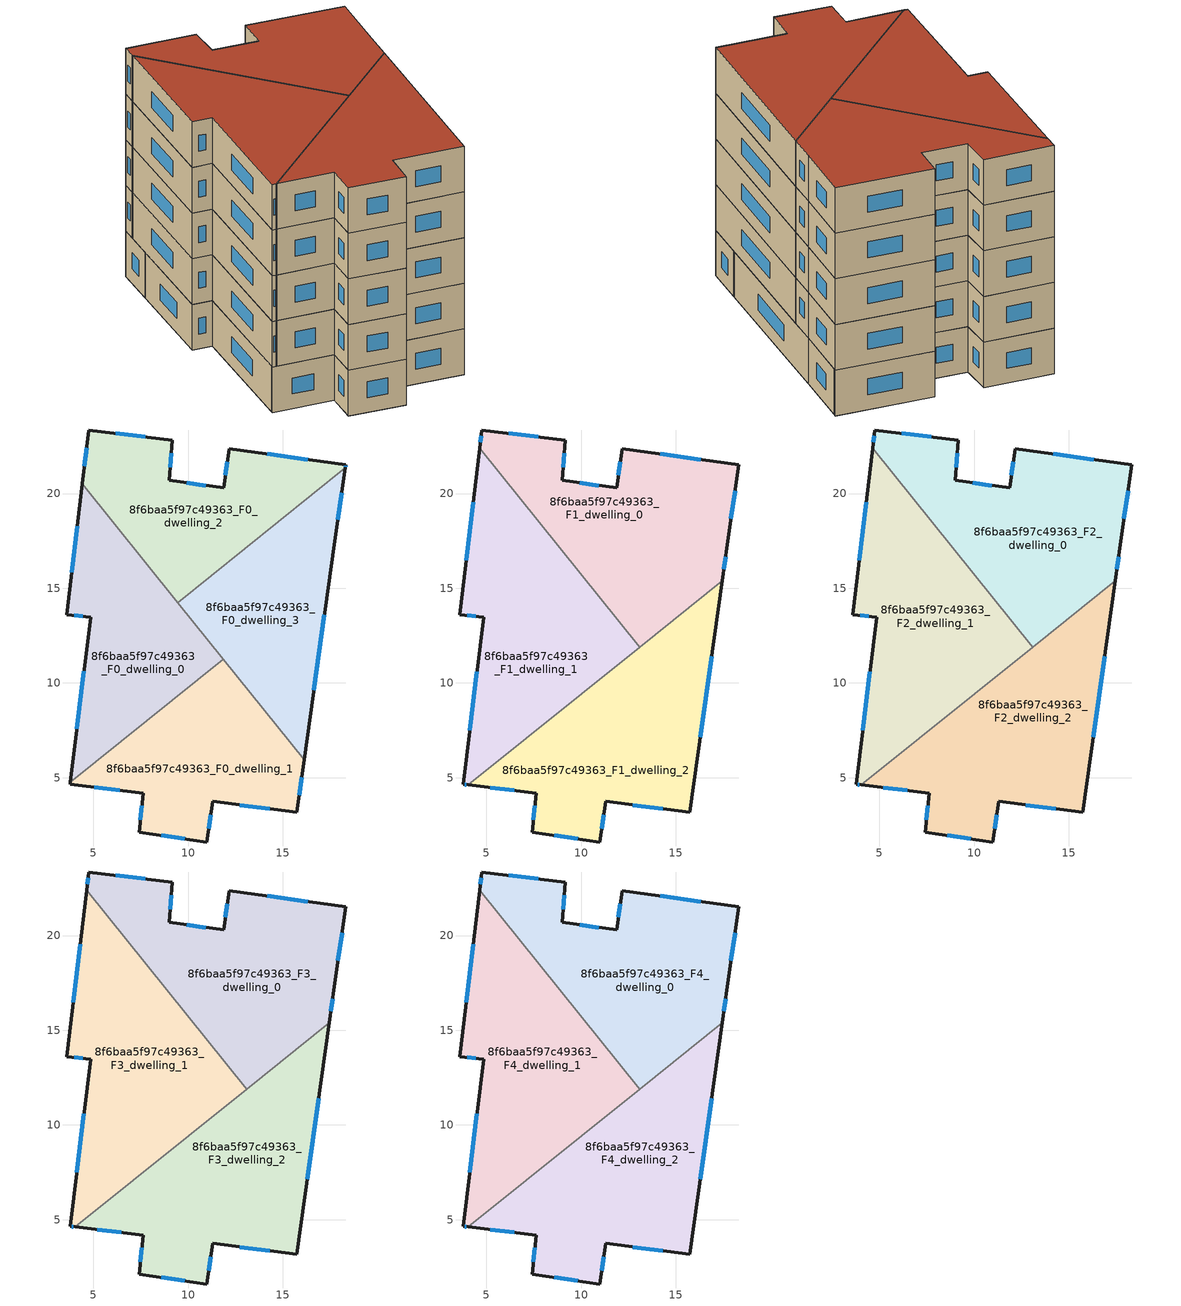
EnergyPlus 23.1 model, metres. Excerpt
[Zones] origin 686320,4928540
8f6baa5f97c49363_F0_dwelling_0
 floor ground (EU_floor_Construction): 11.86,11.24 4.41,20.51 3.58,13.61 4.84,13.46 3.79,4.75 z0
 wall outside (EU_wall_Construction): 3.79,4.75 4.84,13.46 3.58,13.61 4.41,20.51 z0:3
 wall to 8f6baa5f97c49363_F0_dwelling_1 (EU_wall_Construction): 11.86,11.24 3.79,4.75 z0:3
 wall to 8f6baa5f97c49363_F0_dwelling_2 (EU_wall_Construction): 4.41,20.51 9.45,14.24 z0:3
 wall to 8f6baa5f97c49363_F0_dwelling_3 (EU_wall_Construction): 9.45,14.24 11.86,11.24 z0:3
 window (EU_Window_Construction): 4.13,7.59 4.5,10.63 / 4.44,13.51 3.99,13.56 / 3.85,15.85 4.14,18.27 z0.98:2.02
8f6baa5f97c49363_F0_dwelling_1
 floor ground (EU_floor_Construction): 15.74,3.16 16.13,5.93 11.86,11.24 3.79,4.75 3.78,4.64 7.64,4.18 7.41,2.11 10.98,1.6 11.29,3.74 z0
 wall outside (EU_wall_Construction): 16.13,5.93 15.74,3.16 11.29,3.74 10.98,1.6 7.41,2.11 7.64,4.18 3.78,4.64 3.79,4.75 z0:3
 wall to 8f6baa5f97c49363_F0_dwelling_3 (EU_wall_Construction): 11.86,11.24 16.13,5.93 z0:3
 window (EU_Window_Construction): 7.48,2.79 7.56,3.51 / 6.38,4.33 5.03,4.49 / 16,5.03 15.87,4.06 / 14.29,3.35 12.74,3.55 / 11.19,3.05 11.08,2.3 / 9.82,1.77 8.57,1.95 z0.98:2.02
8f6baa5f97c49363_F0_dwelling_2
 floor ground (EU_floor_Construction): 18.3,21.36 18.32,21.51 12.17,22.36 11.88,20.29 8.99,20.69 9.17,22.82 4.76,23.35 4.41,20.51 9.45,14.24 z0
 wall outside (EU_wall_Construction): 4.41,20.51 4.76,23.35 9.17,22.82 8.99,20.69 11.88,20.29 12.17,22.36 18.32,21.51 18.3,21.36 z0:3
 wall to 8f6baa5f97c49363_F0_dwelling_3 (EU_wall_Construction): 18.3,21.36 9.45,14.24 z0:3
 window (EU_Window_Construction): 4.53,21.43 4.64,22.43 / 6.19,23.18 7.73,23 / 9.11,22.13 9.05,21.39 / 9.93,20.56 10.94,20.42 / 11.97,20.97 12.07,21.69 / 14.17,22.09 16.32,21.79 / 18.32,21.46 18.31,21.41 z0.98:2.02
8f6baa5f97c49363_F0_dwelling_3
 floor ground (EU_floor_Construction): 16.13,5.93 17.7,17.28 18.3,21.36 9.45,14.24 z0
 wall outside (EU_wall_Construction): 18.3,21.36 17.7,17.28 16.13,5.93 z0:3
 window (EU_Window_Construction): 18.11,20.03 17.9,18.61 / 17.19,13.59 16.64,9.62 z0.98:2.02
8f6baa5f97c49363_F1_dwelling_0
 floor to 8f6baa5f97c49363_F0_dwelling_2 (EU_floor_Construction): 18.3,21.36 18.32,21.51 12.17,22.36 11.88,20.29 8.99,20.69 9.17,22.82 4.76,23.35 4.64,22.4 10.51,15.1 z3
 floor to 8f6baa5f97c49363_F0_dwelling_3 (EU_floor_Construction): 17.44,15.4 17.7,17.28 18.3,21.36 10.51,15.1 13.08,11.9 z3
 wall outside (EU_wall_Construction): 4.64,22.4 4.76,23.35 9.17,22.82 8.99,20.69 11.88,20.29 12.17,22.36 18.32,21.51 17.7,17.28 17.44,15.4 z3:6
 wall to 8f6baa5f97c49363_F1_dwelling_1 (EU_wall_Construction): 13.08,11.9 4.64,22.4 z3:6
 wall to 8f6baa5f97c49363_F1_dwelling_2 (EU_wall_Construction): 17.44,15.4 13.08,11.9 z3:6
 window (EU_Window_Construction): 4.68,22.71 4.72,23.04 / 6.19,23.18 7.73,23 / 9.11,22.13 9.05,21.39 / 9.93,20.56 10.94,20.42 / 11.97,20.97 12.07,21.69 / 14.17,22.09 16.32,21.79 / 18.12,20.14 17.91,18.66 / 17.62,16.67 17.53,16.01 z3.98:5.02
8f6baa5f97c49363_F1_dwelling_1
 floor to 8f6baa5f97c49363_F0_dwelling_0 (EU_floor_Construction): 11.86,11.24 4.41,20.51 3.58,13.61 4.84,13.46 3.79,4.75 z3
 floor to 8f6baa5f97c49363_F0_dwelling_2 (EU_floor_Construction): 10.51,15.1 4.64,22.4 4.41,20.51 9.45,14.24 z3
 floor to 8f6baa5f97c49363_F0_dwelling_1 (EU_floor_Construction): 12.02,11.04 11.86,11.24 3.79,4.75 3.78,4.64 4.03,4.61 z3
 floor to 8f6baa5f97c49363_F0_dwelling_3 (EU_floor_Construction): 13.08,11.9 10.51,15.1 9.45,14.24 12.02,11.04 z3
 wall outside (EU_wall_Construction): 4.03,4.61 3.78,4.64 4.84,13.46 3.58,13.61 4.64,22.4 z3:6
 wall to 8f6baa5f97c49363_F1_dwelling_2 (EU_wall_Construction): 13.08,11.9 4.03,4.61 z3:6
 window (EU_Window_Construction): 4.12,7.51 4.5,10.59 / 4.44,13.51 3.99,13.56 / 3.93,16.47 4.3,19.54 / 3.95,4.62 3.86,4.63 z3.98:5.02
8f6baa5f97c49363_F1_dwelling_2
 floor to 8f6baa5f97c49363_F0_dwelling_1 (EU_floor_Construction): 15.74,3.16 16.13,5.93 12.02,11.04 4.03,4.61 7.64,4.18 7.41,2.11 10.98,1.6 11.29,3.74 z3
 floor to 8f6baa5f97c49363_F0_dwelling_3 (EU_floor_Construction): 16.13,5.93 17.44,15.4 12.02,11.04 z3
 wall outside (EU_wall_Construction): 17.44,15.4 15.74,3.16 11.29,3.74 10.98,1.6 7.41,2.11 7.64,4.18 4.03,4.61 z3:6
 window (EU_Window_Construction): 9.82,1.77 8.57,1.95 / 7.48,2.79 7.56,3.51 / 6.46,4.32 5.2,4.47 / 16.89,11.42 16.3,7.14 / 14.29,3.35 12.74,3.55 / 11.19,3.05 11.08,2.3 z3.98:5.02
8f6baa5f97c49363_F2_dwelling_0
 floor to 8f6baa5f97c49363_F1_dwelling_0 (EU_floor_Construction): 17.44,15.4 17.7,17.28 18.32,21.51 12.17,22.36 11.88,20.29 8.99,20.69 9.17,22.82 4.76,23.35 4.64,22.4 13.08,11.9 z6
 wall outside (EU_wall_Construction): 4.64,22.4 4.76,23.35 9.17,22.82 8.99,20.69 11.88,20.29 12.17,22.36 18.32,21.51 17.7,17.28 17.44,15.4 z6:9
 wall to 8f6baa5f97c49363_F2_dwelling_1 (EU_wall_Construction): 13.08,11.9 4.64,22.4 z6:9
 wall to 8f6baa5f97c49363_F2_dwelling_2 (EU_wall_Construction): 17.44,15.4 13.08,11.9 z6:9
 window (EU_Window_Construction): 4.68,22.71 4.72,23.04 / 6.19,23.18 7.73,23 / 9.11,22.13 9.05,21.39 / 9.93,20.56 10.94,20.42 / 11.97,20.97 12.07,21.69 / 14.17,22.09 16.32,21.79 / 18.12,20.14 17.91,18.66 / 17.62,16.67 17.53,16.01 z6.98:8.02
8f6baa5f97c49363_F2_dwelling_1
 floor to 8f6baa5f97c49363_F1_dwelling_1 (EU_floor_Construction): 13.08,11.9 4.64,22.4 3.58,13.61 4.84,13.46 3.78,4.64 4.03,4.61 z6
 wall outside (EU_wall_Construction): 4.03,4.61 3.78,4.64 4.84,13.46 3.58,13.61 4.64,22.4 z6:9
 wall to 8f6baa5f97c49363_F2_dwelling_2 (EU_wall_Construction): 13.08,11.9 4.03,4.61 z6:9
 window (EU_Window_Construction): 4.12,7.51 4.5,10.59 / 4.44,13.51 3.99,13.56 / 3.93,16.47 4.3,19.54 / 3.95,4.62 3.86,4.63 z6.98:8.02
8f6baa5f97c49363_F2_dwelling_2
 floor to 8f6baa5f97c49363_F1_dwelling_2 (EU_floor_Construction): 15.74,3.16 17.44,15.4 4.03,4.61 7.64,4.18 7.41,2.11 10.98,1.6 11.29,3.74 z6
 wall outside (EU_wall_Construction): 17.44,15.4 15.74,3.16 11.29,3.74 10.98,1.6 7.41,2.11 7.64,4.18 4.03,4.61 z6:9
 window (EU_Window_Construction): 9.82,1.77 8.57,1.95 / 7.48,2.79 7.56,3.51 / 6.46,4.32 5.2,4.47 / 16.89,11.42 16.3,7.14 / 14.29,3.35 12.74,3.55 / 11.19,3.05 11.08,2.3 z6.98:8.02
8f6baa5f97c49363_F3_dwelling_0
 floor to 8f6baa5f97c49363_F2_dwelling_0 (EU_floor_Construction): 17.44,15.4 17.7,17.28 18.32,21.51 12.17,22.36 11.88,20.29 8.99,20.69 9.17,22.82 4.76,23.35 4.64,22.4 13.08,11.9 z9
 wall outside (EU_wall_Construction): 4.64,22.4 4.76,23.35 9.17,22.82 8.99,20.69 11.88,20.29 12.17,22.36 18.32,21.51 17.7,17.28 17.44,15.4 z9:12
 wall to 8f6baa5f97c49363_F3_dwelling_1 (EU_wall_Construction): 13.08,11.9 4.64,22.4 z9:12
 wall to 8f6baa5f97c49363_F3_dwelling_2 (EU_wall_Construction): 17.44,15.4 13.08,11.9 z9:12
 window (EU_Window_Construction): 4.68,22.71 4.72,23.04 / 6.19,23.18 7.73,23 / 9.11,22.13 9.05,21.39 / 9.93,20.56 10.94,20.42 / 11.97,20.97 12.07,21.69 / 14.17,22.09 16.32,21.79 / 18.12,20.14 17.91,18.66 / 17.62,16.67 17.53,16.01 z9.98:11.02
8f6baa5f97c49363_F3_dwelling_1
 floor to 8f6baa5f97c49363_F2_dwelling_1 (EU_floor_Construction): 13.08,11.9 4.64,22.4 3.58,13.61 4.84,13.46 3.78,4.64 4.03,4.61 z9
 wall outside (EU_wall_Construction): 4.03,4.61 3.78,4.64 4.84,13.46 3.58,13.61 4.64,22.4 z9:12
 wall to 8f6baa5f97c49363_F3_dwelling_2 (EU_wall_Construction): 13.08,11.9 4.03,4.61 z9:12
 window (EU_Window_Construction): 4.12,7.51 4.5,10.59 / 4.44,13.51 3.99,13.56 / 3.93,16.47 4.3,19.54 / 3.95,4.62 3.86,4.63 z9.98:11.02
8f6baa5f97c49363_F3_dwelling_2
 floor to 8f6baa5f97c49363_F2_dwelling_2 (EU_floor_Construction): 15.74,3.16 17.44,15.4 4.03,4.61 7.64,4.18 7.41,2.11 10.98,1.6 11.29,3.74 z9
 wall outside (EU_wall_Construction): 17.44,15.4 15.74,3.16 11.29,3.74 10.98,1.6 7.41,2.11 7.64,4.18 4.03,4.61 z9:12
 window (EU_Window_Construction): 9.82,1.77 8.57,1.95 / 7.48,2.79 7.56,3.51 / 6.46,4.32 5.2,4.47 / 16.89,11.42 16.3,7.14 / 14.29,3.35 12.74,3.55 / 11.19,3.05 11.08,2.3 z9.98:11.02
8f6baa5f97c49363_F4_dwelling_0
 floor to 8f6baa5f97c49363_F3_dwelling_0 (EU_floor_Construction): 17.44,15.4 17.7,17.28 18.32,21.51 12.17,22.36 11.88,20.29 8.99,20.69 9.17,22.82 4.76,23.35 4.64,22.4 13.08,11.9 z12
 wall outside (EU_wall_Construction): 4.64,22.4 4.76,23.35 9.17,22.82 8.99,20.69 11.88,20.29 12.17,22.36 18.32,21.51 17.7,17.28 17.44,15.4 z12:15
 wall to 8f6baa5f97c49363_F4_dwelling_1 (EU_wall_Construction): 13.08,11.9 4.64,22.4 z12:15
 wall to 8f6baa5f97c49363_F4_dwelling_2 (EU_wall_Construction): 17.44,15.4 13.08,11.9 z12:15
 window (EU_Window_Construction): 4.68,22.71 4.72,23.04 / 6.19,23.18 7.73,23 / 9.11,22.13 9.05,21.39 / 9.93,20.56 10.94,20.42 / 11.97,20.97 12.07,21.69 / 14.17,22.09 16.32,21.79 / 18.12,20.14 17.91,18.66 / 17.62,16.67 17.53,16.01 z12.98:14.02
 roof outside (EU_roof_Construction): 18.32,21.51 17.7,17.28 17.44,15.4 13.08,11.9 4.64,22.4 4.76,23.35 9.17,22.82 8.99,20.69 11.88,20.29 12.17,22.36 z15
8f6baa5f97c49363_F4_dwelling_1
 floor to 8f6baa5f97c49363_F3_dwelling_1 (EU_floor_Construction): 13.08,11.9 4.64,22.4 3.58,13.61 4.84,13.46 3.78,4.64 4.03,4.61 z12
 wall outside (EU_wall_Construction): 4.03,4.61 3.78,4.64 4.84,13.46 3.58,13.61 4.64,22.4 z12:15
 wall to 8f6baa5f97c49363_F4_dwelling_2 (EU_wall_Construction): 13.08,11.9 4.03,4.61 z12:15
 window (EU_Window_Construction): 4.12,7.51 4.5,10.59 / 4.44,13.51 3.99,13.56 / 3.93,16.47 4.3,19.54 / 3.95,4.62 3.86,4.63 z12.98:14.02
 roof outside (EU_roof_Construction): 4.64,22.4 13.08,11.9 4.03,4.61 3.78,4.64 4.84,13.46 3.58,13.61 z15
8f6baa5f97c49363_F4_dwelling_2
 floor to 8f6baa5f97c49363_F3_dwelling_2 (EU_floor_Construction): 15.74,3.16 17.44,15.4 4.03,4.61 7.64,4.18 7.41,2.11 10.98,1.6 11.29,3.74 z12
 wall outside (EU_wall_Construction): 17.44,15.4 15.74,3.16 11.29,3.74 10.98,1.6 7.41,2.11 7.64,4.18 4.03,4.61 z12:15
 window (EU_Window_Construction): 9.82,1.77 8.57,1.95 / 7.48,2.79 7.56,3.51 / 6.46,4.32 5.2,4.47 / 16.89,11.42 16.3,7.14 / 14.29,3.35 12.74,3.55 / 11.19,3.05 11.08,2.3 z12.98:14.02
 roof outside (EU_roof_Construction): 17.44,15.4 15.74,3.16 11.29,3.74 10.98,1.6 7.41,2.11 7.64,4.18 4.03,4.61 z15
[Building]
EU S2 Campaign: North Axis=0; Terrain=City; Solar Distribution=FullExterior
[Site:Location]
Bologna: Latitude=44.5; Longitude=11.25; Time Zone=1; Elevation=37
[SizingPeriod:WeatherFileDays]
AnnualSizingPeriod: Begin Month=1; Begin Day of Month=1; End Month=12; End Day of Month=31; Day of Week for Start Day=Monday; Use Weather File Daylight Saving Period=No; Use Weather File Rain and Snow Indicators=No
[MATERIAL]
EU_InternalMass_Material: Roughness=MediumRough; Thickness=0.1; Conductivity=1; Density=1800; Specific Heat=900; Thermal Absorptance=0.9; Solar Absorptance=0.7; Visible Absorptance=0.7
[MATERIAL:NOMASS] Roughness=MediumRough; Thermal Absorptance=0.9; Solar Absorptance=0.7; Visible Absorptance=0.7
Name | Thermal Resistance
EU_wall_NoMass | 0.905828
EU_roof_NoMass | 0.37593
EU_floor_NoMass | 0.67114
[WINDOWMATERIAL:SIMPLEGLAZINGSYSTEM]
EU_Window_SimpleGlazing: UFactor=4.52486; Solar Heat Gain Coefficient=0.85; Visible Transmittance=0.85
[CONSTRUCTION]
EU_wall_Construction: EU_wall_NoMass
EU_roof_Construction: EU_roof_NoMass
EU_floor_Construction: EU_floor_NoMass
EU_InternalMass_Construction: EU_InternalMass_Material
EU_Window_Construction: EU_Window_SimpleGlazing
[ZONE] Type=1; Multiplier=1; Ceiling Height=autocalculate; Floor Area=autocalculate; Part of Total Floor Area=Yes
Name | Volume
8f6baa5f97c49363_F0_dwelling_0 | 181.097
8f6baa5f97c49363_F1_dwelling_0; 8f6baa5f97c49363_F2_dwelling_0; 8f6baa5f97c49363_F3_dwelling_0; 8f6baa5f97c49363_F4_dwelling_0 | 241.479
8f6baa5f97c49363_F0_dwelling_1 | 181.113
8f6baa5f97c49363_F1_dwelling_1; 8f6baa5f97c49363_F2_dwelling_1; 8f6baa5f97c49363_F3_dwelling_1; 8f6baa5f97c49363_F4_dwelling_1 | 241.491
8f6baa5f97c49363_F0_dwelling_2 | 181.11
8f6baa5f97c49363_F1_dwelling_2; 8f6baa5f97c49363_F2_dwelling_2; 8f6baa5f97c49363_F3_dwelling_2; 8f6baa5f97c49363_F4_dwelling_2 | 241.469
8f6baa5f97c49363_F0_dwelling_3 | 181.104
[INTERNALMASS] Construction=EU_InternalMass_Construction
Name | Zone or ZoneList | Surface Area
8f6baa5f97c49363_F0_dwelling_0_EU_InternalMass | 8f6baa5f97c49363_F0_dwelling_0 | 60.3653
8f6baa5f97c49363_F0_dwelling_1_EU_InternalMass | 8f6baa5f97c49363_F0_dwelling_1 | 60.3706
8f6baa5f97c49363_F0_dwelling_2_EU_InternalMass | 8f6baa5f97c49363_F0_dwelling_2 | 60.3704
8f6baa5f97c49363_F0_dwelling_3_EU_InternalMass | 8f6baa5f97c49363_F0_dwelling_3 | 60.3679
8f6baa5f97c49363_F1_dwelling_0_EU_InternalMass | 8f6baa5f97c49363_F1_dwelling_0 | 80.4935
8f6baa5f97c49363_F1_dwelling_1_EU_InternalMass | 8f6baa5f97c49363_F1_dwelling_1 | 80.4958
8f6baa5f97c49363_F1_dwelling_2_EU_InternalMass | 8f6baa5f97c49363_F1_dwelling_2 | 80.4897
8f6baa5f97c49363_F2_dwelling_0_EU_InternalMass | 8f6baa5f97c49363_F2_dwelling_0 | 80.4935
8f6baa5f97c49363_F2_dwelling_1_EU_InternalMass | 8f6baa5f97c49363_F2_dwelling_1 | 80.4958
8f6baa5f97c49363_F2_dwelling_2_EU_InternalMass | 8f6baa5f97c49363_F2_dwelling_2 | 80.4897
8f6baa5f97c49363_F3_dwelling_0_EU_InternalMass | 8f6baa5f97c49363_F3_dwelling_0 | 80.4935
8f6baa5f97c49363_F3_dwelling_1_EU_InternalMass | 8f6baa5f97c49363_F3_dwelling_1 | 80.4958
8f6baa5f97c49363_F3_dwelling_2_EU_InternalMass | 8f6baa5f97c49363_F3_dwelling_2 | 80.4897
8f6baa5f97c49363_F4_dwelling_0_EU_InternalMass | 8f6baa5f97c49363_F4_dwelling_0 | 80.4935
8f6baa5f97c49363_F4_dwelling_1_EU_InternalMass | 8f6baa5f97c49363_F4_dwelling_1 | 80.4958
8f6baa5f97c49363_F4_dwelling_2_EU_InternalMass | 8f6baa5f97c49363_F4_dwelling_2 | 80.4897
[OTHEREQUIPMENT] Fuel Type=Electricity; Design Level Calculation Method=Watts/Area; Power per Zone Floor Area=1; Fraction Latent=0; Fraction Radiant=0; Fraction Lost=0; Carbon Dioxide Generation Rate=0; EndUse Subcategory=EU_Step8_InternalGains
Name | Zone or ZoneList or Space or SpaceList | Schedule
EU_Step8_InternalGain_8f6baa5f97c49363_F0_dwelling_0_f000 | 8f6baa5f97c49363_F0_dwelling_0 | EU_Step8_GainSchedule_8f6baa5f97c49363_F0_dwelling_0_f000
EU_Step8_InternalGain_8f6baa5f97c49363_F0_dwelling_1_f000 | 8f6baa5f97c49363_F0_dwelling_1 | EU_Step8_GainSchedule_8f6baa5f97c49363_F0_dwelling_1_f000
EU_Step8_InternalGain_8f6baa5f97c49363_F0_dwelling_2_f000 | 8f6baa5f97c49363_F0_dwelling_2 | EU_Step8_GainSchedule_8f6baa5f97c49363_F0_dwelling_2_f000
EU_Step8_InternalGain_8f6baa5f97c49363_F0_dwelling_3_f000 | 8f6baa5f97c49363_F0_dwelling_3 | EU_Step8_GainSchedule_8f6baa5f97c49363_F0_dwelling_3_f000
EU_Step8_InternalGain_8f6baa5f97c49363_F1_dwelling_0_f000 | 8f6baa5f97c49363_F1_dwelling_0 | EU_Step8_GainSchedule_8f6baa5f97c49363_F1_dwelling_0_f000
EU_Step8_InternalGain_8f6baa5f97c49363_F1_dwelling_1_f000 | 8f6baa5f97c49363_F1_dwelling_1 | EU_Step8_GainSchedule_8f6baa5f97c49363_F1_dwelling_1_f000
EU_Step8_InternalGain_8f6baa5f97c49363_F1_dwelling_2_f000 | 8f6baa5f97c49363_F1_dwelling_2 | EU_Step8_GainSchedule_8f6baa5f97c49363_F1_dwelling_2_f000
EU_Step8_InternalGain_8f6baa5f97c49363_F2_dwelling_0_f000 | 8f6baa5f97c49363_F2_dwelling_0 | EU_Step8_GainSchedule_8f6baa5f97c49363_F2_dwelling_0_f000
EU_Step8_InternalGain_8f6baa5f97c49363_F2_dwelling_1_f000 | 8f6baa5f97c49363_F2_dwelling_1 | EU_Step8_GainSchedule_8f6baa5f97c49363_F2_dwelling_1_f000
EU_Step8_InternalGain_8f6baa5f97c49363_F2_dwelling_2_f000 | 8f6baa5f97c49363_F2_dwelling_2 | EU_Step8_GainSchedule_8f6baa5f97c49363_F2_dwelling_2_f000
EU_Step8_InternalGain_8f6baa5f97c49363_F3_dwelling_0_f000 | 8f6baa5f97c49363_F3_dwelling_0 | EU_Step8_GainSchedule_8f6baa5f97c49363_F3_dwelling_0_f000
EU_Step8_InternalGain_8f6baa5f97c49363_F3_dwelling_1_f000 | 8f6baa5f97c49363_F3_dwelling_1 | EU_Step8_GainSchedule_8f6baa5f97c49363_F3_dwelling_1_f000
EU_Step8_InternalGain_8f6baa5f97c49363_F3_dwelling_2_f000 | 8f6baa5f97c49363_F3_dwelling_2 | EU_Step8_GainSchedule_8f6baa5f97c49363_F3_dwelling_2_f000
EU_Step8_InternalGain_8f6baa5f97c49363_F4_dwelling_0_f000 | 8f6baa5f97c49363_F4_dwelling_0 | EU_Step8_GainSchedule_8f6baa5f97c49363_F4_dwelling_0_f000
EU_Step8_InternalGain_8f6baa5f97c49363_F4_dwelling_1_f000 | 8f6baa5f97c49363_F4_dwelling_1 | EU_Step8_GainSchedule_8f6baa5f97c49363_F4_dwelling_1_f000
EU_Step8_InternalGain_8f6baa5f97c49363_F4_dwelling_2_f000 | 8f6baa5f97c49363_F4_dwelling_2 | EU_Step8_GainSchedule_8f6baa5f97c49363_F4_dwelling_2_f000
[ZONEVENTILATION:DESIGNFLOWRATE] Schedule=EU_AlwaysOn; Design Flow Rate Calculation Method=AirChanges/Hour; Air Changes per Hour=0.73129; Ventilation Type=Natural; Fan Pressure Rise=0; Fan Total Efficiency=1; Constant Term Coefficient=1; Temperature Term Coefficient=0; Velocity Term Coefficient=0; Velocity Squared Term Coefficient=0; Minimum Indoor Temperature=-100; Maximum Indoor Temperature=100; Delta Temperature=-100; Minimum Outdoor Temperature=-100; Maximum Outdoor Temperature=100; Maximum Wind Speed=40
Name | Zone or ZoneList or Space or SpaceList
EU_ConstantAir_8f6baa5f97c49363_F0_dwelling_0 | 8f6baa5f97c49363_F0_dwelling_0
EU_ConstantAir_8f6baa5f97c49363_F0_dwelling_1 | 8f6baa5f97c49363_F0_dwelling_1
EU_ConstantAir_8f6baa5f97c49363_F0_dwelling_2 | 8f6baa5f97c49363_F0_dwelling_2
EU_ConstantAir_8f6baa5f97c49363_F0_dwelling_3 | 8f6baa5f97c49363_F0_dwelling_3
EU_ConstantAir_8f6baa5f97c49363_F1_dwelling_0 | 8f6baa5f97c49363_F1_dwelling_0
EU_ConstantAir_8f6baa5f97c49363_F1_dwelling_1 | 8f6baa5f97c49363_F1_dwelling_1
EU_ConstantAir_8f6baa5f97c49363_F1_dwelling_2 | 8f6baa5f97c49363_F1_dwelling_2
EU_ConstantAir_8f6baa5f97c49363_F2_dwelling_0 | 8f6baa5f97c49363_F2_dwelling_0
EU_ConstantAir_8f6baa5f97c49363_F2_dwelling_1 | 8f6baa5f97c49363_F2_dwelling_1
EU_ConstantAir_8f6baa5f97c49363_F2_dwelling_2 | 8f6baa5f97c49363_F2_dwelling_2
EU_ConstantAir_8f6baa5f97c49363_F3_dwelling_0 | 8f6baa5f97c49363_F3_dwelling_0
EU_ConstantAir_8f6baa5f97c49363_F3_dwelling_1 | 8f6baa5f97c49363_F3_dwelling_1
EU_ConstantAir_8f6baa5f97c49363_F3_dwelling_2 | 8f6baa5f97c49363_F3_dwelling_2
EU_ConstantAir_8f6baa5f97c49363_F4_dwelling_0 | 8f6baa5f97c49363_F4_dwelling_0
EU_ConstantAir_8f6baa5f97c49363_F4_dwelling_1 | 8f6baa5f97c49363_F4_dwelling_1
EU_ConstantAir_8f6baa5f97c49363_F4_dwelling_2 | 8f6baa5f97c49363_F4_dwelling_2
[HVACTEMPLATE:THERMOSTAT] Constant Heating Setpoint=20; Constant Cooling Setpoint=50
EU_HeatOnly_8f6baa5f97c49363_F0_dwelling_0; EU_HeatOnly_8f6baa5f97c49363_F0_dwelling_1; EU_HeatOnly_8f6baa5f97c49363_F0_dwelling_2; EU_HeatOnly_8f6baa5f97c49363_F0_dwelling_3; EU_HeatOnly_8f6baa5f97c49363_F1_dwelling_0; EU_HeatOnly_8f6baa5f97c49363_F1_dwelling_1; EU_HeatOnly_8f6baa5f97c49363_F1_dwelling_2; EU_HeatOnly_8f6baa5f97c49363_F2_dwelling_0; EU_HeatOnly_8f6baa5f97c49363_F2_dwelling_1; EU_HeatOnly_8f6baa5f97c49363_F2_dwelling_2; EU_HeatOnly_8f6baa5f97c49363_F3_dwelling_0; EU_HeatOnly_8f6baa5f97c49363_F3_dwelling_1; EU_HeatOnly_8f6baa5f97c49363_F3_dwelling_2; EU_HeatOnly_8f6baa5f97c49363_F4_dwelling_0; EU_HeatOnly_8f6baa5f97c49363_F4_dwelling_1; EU_HeatOnly_8f6baa5f97c49363_F4_dwelling_2
[HVACTEMPLATE:ZONE:IDEALLOADSAIRSYSTEM] System Availability Schedule=EU_AlwaysOn; Maximum Heating Supply Air Temperature=50; Minimum Cooling Supply Air Temperature=13; Maximum Heating Supply Air Humidity Ratio=0.0156; Minimum Cooling Supply Air Humidity Ratio=0.0077; Heating Limit=NoLimit; Cooling Limit=NoLimit; Heating Availability Schedule=EU_AlwaysOn; Cooling Availability Schedule=EU_CoolingOff; Dehumidification Control Type=ConstantSensibleHeatRatio; Cooling Sensible Heat Ratio=0.7; Dehumidification Setpoint=60; Humidification Control Type=None; Humidification Setpoint=30; Outdoor Air Method=None; Outdoor Air Flow Rate per Person=0.00944; Outdoor Air Flow Rate per Zone Floor Area=0; Outdoor Air Flow Rate per Zone=0; Demand Controlled Ventilation Type=None; Outdoor Air Economizer Type=NoEconomizer; Heat Recovery Type=None; Sensible Heat Recovery Effectiveness=0.7; Latent Heat Recovery Effectiveness=0.65
Name | Template Thermostat
8f6baa5f97c49363_F0_dwelling_0 | EU_HeatOnly_8f6baa5f97c49363_F0_dwelling_0
8f6baa5f97c49363_F0_dwelling_1 | EU_HeatOnly_8f6baa5f97c49363_F0_dwelling_1
8f6baa5f97c49363_F0_dwelling_2 | EU_HeatOnly_8f6baa5f97c49363_F0_dwelling_2
8f6baa5f97c49363_F0_dwelling_3 | EU_HeatOnly_8f6baa5f97c49363_F0_dwelling_3
8f6baa5f97c49363_F1_dwelling_0 | EU_HeatOnly_8f6baa5f97c49363_F1_dwelling_0
8f6baa5f97c49363_F1_dwelling_1 | EU_HeatOnly_8f6baa5f97c49363_F1_dwelling_1
8f6baa5f97c49363_F1_dwelling_2 | EU_HeatOnly_8f6baa5f97c49363_F1_dwelling_2
8f6baa5f97c49363_F2_dwelling_0 | EU_HeatOnly_8f6baa5f97c49363_F2_dwelling_0
8f6baa5f97c49363_F2_dwelling_1 | EU_HeatOnly_8f6baa5f97c49363_F2_dwelling_1
8f6baa5f97c49363_F2_dwelling_2 | EU_HeatOnly_8f6baa5f97c49363_F2_dwelling_2
8f6baa5f97c49363_F3_dwelling_0 | EU_HeatOnly_8f6baa5f97c49363_F3_dwelling_0
8f6baa5f97c49363_F3_dwelling_1 | EU_HeatOnly_8f6baa5f97c49363_F3_dwelling_1
8f6baa5f97c49363_F3_dwelling_2 | EU_HeatOnly_8f6baa5f97c49363_F3_dwelling_2
8f6baa5f97c49363_F4_dwelling_0 | EU_HeatOnly_8f6baa5f97c49363_F4_dwelling_0
8f6baa5f97c49363_F4_dwelling_1 | EU_HeatOnly_8f6baa5f97c49363_F4_dwelling_1
8f6baa5f97c49363_F4_dwelling_2 | EU_HeatOnly_8f6baa5f97c49363_F4_dwelling_2
[SIZING:ZONE] Zone Cooling Design Supply Air Temperature Input Method=SupplyAirTemperature; Zone Cooling Design Supply Air Temperature=13; Zone Heating Design Supply Air Temperature Input Method=SupplyAirTemperature; Zone Heating Design Supply Air Temperature=50; Zone Cooling Design Supply Air Humidity Ratio=0.008; Zone Heating Design Supply Air Humidity Ratio=0.008; Cooling Design Air Flow Method=DesignDay; Cooling Design Air Flow Rate=0; Cooling Minimum Air Flow per Zone Floor Area=0.000762; Cooling Minimum Air Flow=0; Cooling Minimum Air Flow Fraction=0.2; Heating Design Air Flow Method=DesignDay; Heating Design Air Flow Rate=0; Heating Maximum Air Flow per Zone Floor Area=0.002032; Heating Maximum Air Flow=0.141576; Heating Maximum Air Flow Fraction=0.3; Account for Dedicated Outdoor Air System=No; Dedicated Outdoor Air System Control Strategy=NeutralSupplyAir; Dedicated Outdoor Air Low Setpoint Temperature for Design=autosize; Dedicated Outdoor Air High Setpoint Temperature for Design=autosize; Zone Load Sizing Method=Sensible Load Only No Latent Load; Zone Latent Cooling Design Supply Air Humidity Ratio Input Method=HumidityRatioDifference; Zone Cooling Design Supply Air Humidity Ratio Difference=0.005; Zone Latent Heating Design Supply Air Humidity Ratio Input Method=HumidityRatioDifference; Zone Humidification Design Supply Air Humidity Ratio Difference=0.005
8f6baa5f97c49363_F0_dwelling_0; 8f6baa5f97c49363_F0_dwelling_1; 8f6baa5f97c49363_F0_dwelling_2; 8f6baa5f97c49363_F0_dwelling_3; 8f6baa5f97c49363_F1_dwelling_0; 8f6baa5f97c49363_F1_dwelling_1; 8f6baa5f97c49363_F1_dwelling_2; 8f6baa5f97c49363_F2_dwelling_0; 8f6baa5f97c49363_F2_dwelling_1; 8f6baa5f97c49363_F2_dwelling_2; 8f6baa5f97c49363_F3_dwelling_0; 8f6baa5f97c49363_F3_dwelling_1; 8f6baa5f97c49363_F3_dwelling_2; 8f6baa5f97c49363_F4_dwelling_0; 8f6baa5f97c49363_F4_dwelling_1; 8f6baa5f97c49363_F4_dwelling_2
[SCHEDULE:CONSTANT]
Name | Hourly Value
EU_AlwaysOn | 1
EU_CoolingOff | 0
[SCHEDULE:FILE] Column Number=1; Rows to Skip at Top=0; Number of Hours of Data=8760; Column Separator=Comma; Interpolate to Timestep=No; Minutes per Item=60; Adjust Schedule for Daylight Savings=Yes
Name | File
EU_Step8_GainSchedule_8f6baa5f97c49363_F0_dwelling_0_f000 | ../../schedules/8f6baa5f97c49363/8f6baa5f97c49363_F0_dwelling_0_f000_gain.csv
EU_Step8_GainSchedule_8f6baa5f97c49363_F0_dwelling_1_f000 | ../../schedules/8f6baa5f97c49363/8f6baa5f97c49363_F0_dwelling_1_f000_gain.csv
EU_Step8_GainSchedule_8f6baa5f97c49363_F0_dwelling_2_f000 | ../../schedules/8f6baa5f97c49363/8f6baa5f97c49363_F0_dwelling_2_f000_gain.csv
EU_Step8_GainSchedule_8f6baa5f97c49363_F0_dwelling_3_f000 | ../../schedules/8f6baa5f97c49363/8f6baa5f97c49363_F0_dwelling_3_f000_gain.csv
EU_Step8_GainSchedule_8f6baa5f97c49363_F1_dwelling_0_f000 | ../../schedules/8f6baa5f97c49363/8f6baa5f97c49363_F1_dwelling_0_f000_gain.csv
EU_Step8_GainSchedule_8f6baa5f97c49363_F1_dwelling_1_f000 | ../../schedules/8f6baa5f97c49363/8f6baa5f97c49363_F1_dwelling_1_f000_gain.csv
EU_Step8_GainSchedule_8f6baa5f97c49363_F1_dwelling_2_f000 | ../../schedules/8f6baa5f97c49363/8f6baa5f97c49363_F1_dwelling_2_f000_gain.csv
EU_Step8_GainSchedule_8f6baa5f97c49363_F2_dwelling_0_f000 | ../../schedules/8f6baa5f97c49363/8f6baa5f97c49363_F2_dwelling_0_f000_gain.csv
EU_Step8_GainSchedule_8f6baa5f97c49363_F2_dwelling_1_f000 | ../../schedules/8f6baa5f97c49363/8f6baa5f97c49363_F2_dwelling_1_f000_gain.csv
EU_Step8_GainSchedule_8f6baa5f97c49363_F2_dwelling_2_f000 | ../../schedules/8f6baa5f97c49363/8f6baa5f97c49363_F2_dwelling_2_f000_gain.csv
EU_Step8_GainSchedule_8f6baa5f97c49363_F3_dwelling_0_f000 | ../../schedules/8f6baa5f97c49363/8f6baa5f97c49363_F3_dwelling_0_f000_gain.csv
EU_Step8_GainSchedule_8f6baa5f97c49363_F3_dwelling_1_f000 | ../../schedules/8f6baa5f97c49363/8f6baa5f97c49363_F3_dwelling_1_f000_gain.csv
EU_Step8_GainSchedule_8f6baa5f97c49363_F3_dwelling_2_f000 | ../../schedules/8f6baa5f97c49363/8f6baa5f97c49363_F3_dwelling_2_f000_gain.csv
EU_Step8_GainSchedule_8f6baa5f97c49363_F4_dwelling_0_f000 | ../../schedules/8f6baa5f97c49363/8f6baa5f97c49363_F4_dwelling_0_f000_gain.csv
EU_Step8_GainSchedule_8f6baa5f97c49363_F4_dwelling_1_f000 | ../../schedules/8f6baa5f97c49363/8f6baa5f97c49363_F4_dwelling_1_f000_gain.csv
EU_Step8_GainSchedule_8f6baa5f97c49363_F4_dwelling_2_f000 | ../../schedules/8f6baa5f97c49363/8f6baa5f97c49363_F4_dwelling_2_f000_gain.csv
